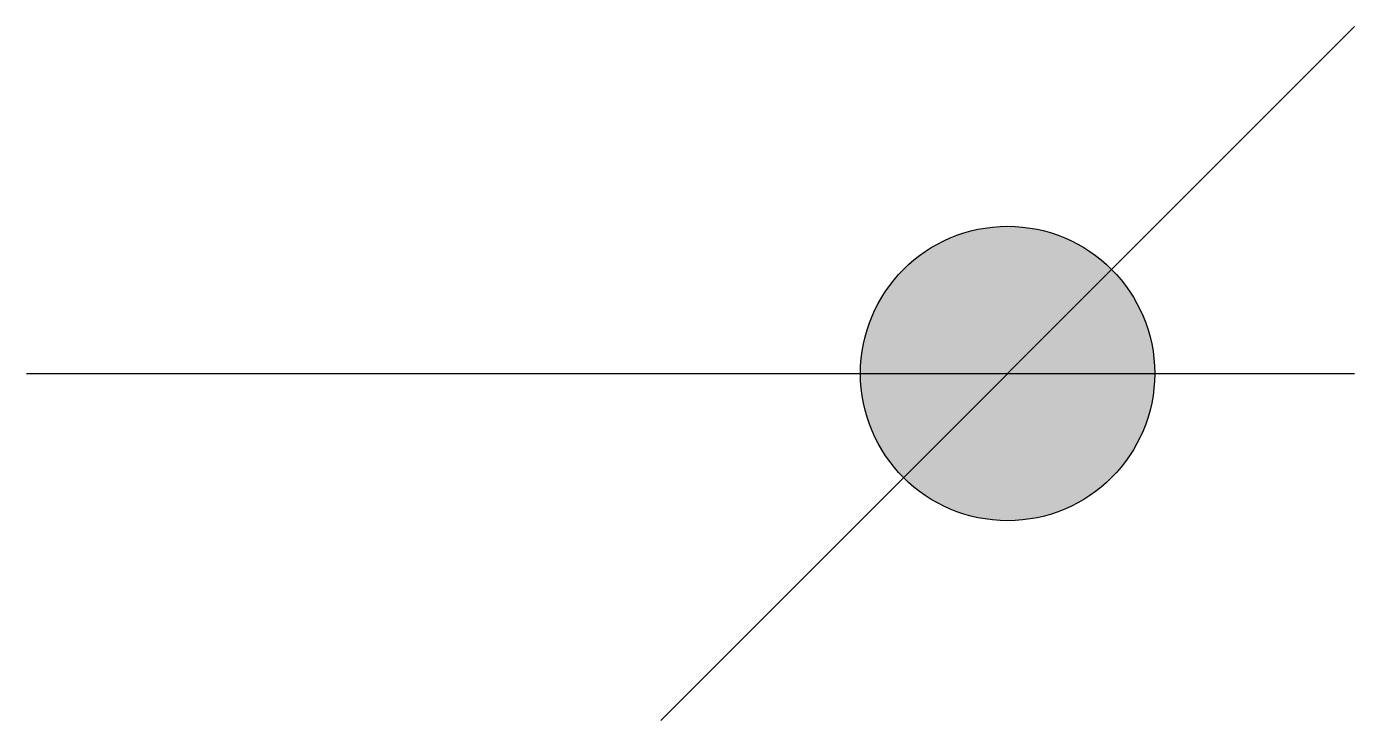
# Model space of a CAD drawing. Extents: x -1 to 0.35, y -0.35 to 0.35.
import ezdxf

# ---------------------------------------------------------------- set-up
doc = ezdxf.new("R2010")
doc.units = 0
doc.header["$MEASUREMENT"] = 0
doc.layers.get('0').update_dxf_attribs({"linetype": 'CONTINUOUS'})

msp = doc.modelspace()

# ---------------------------------------------------------------- hatches: boundary and pattern name
h = msp.add_hatch(color=256)
edge = h.paths.add_edge_path()
edge.add_arc((0, 0), 0.15, 0, 360)

# ---------------------------------------------------------------- linework, layer by layer
for p, q in [((-0.3536, -0.3536), (0.3536, 0.3536)), ((-1, 0), (0.3536, 0))]:
    msp.add_line(p, q)
msp.add_circle((0, 0), 0.15)

doc.saveas('drawing.dxf')
